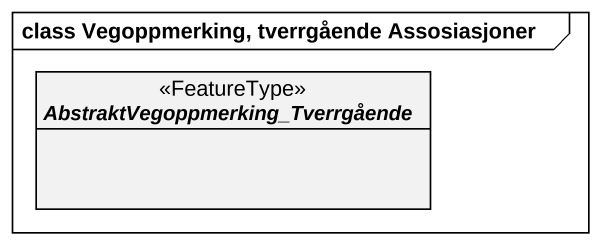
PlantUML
@startuml
mainframe class Vegoppmerking, tverrgående Assosiasjoner
hide circle
hide empty members
abstract class "AbstraktVegoppmerking_Tverrgående" as AbstraktVegoppmerking <<FeatureType>>
@enduml
